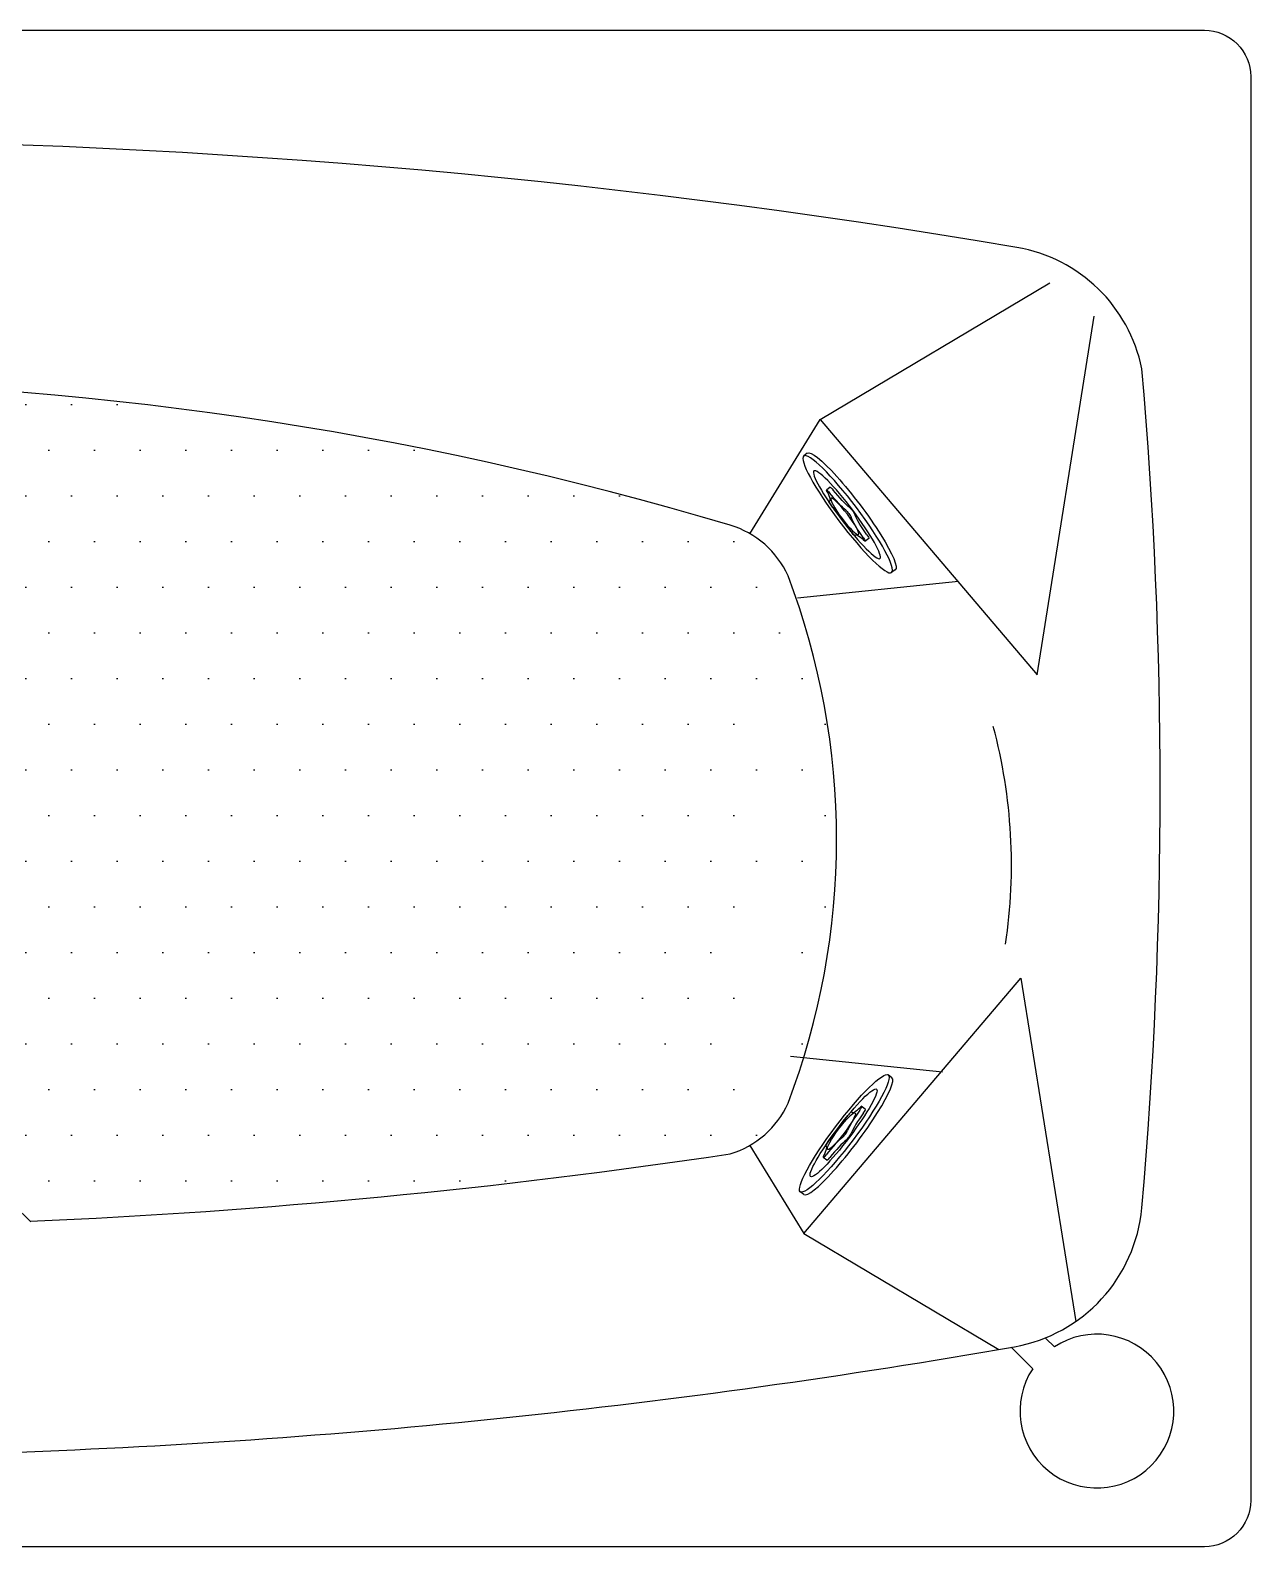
# Model space of a CAD drawing. Header units: millimetres. Extents: x -1258.95 to -1257.3, y 2207.31 to 2208.14.
# Drawn here: x -1257.969 to -1257.301, y 2207.313 to 2208.143 of the extents above; entities that cross this region are included whole.
import ezdxf

# ---------------------------------------------------------------- set-up
doc = ezdxf.new("R2010")
doc.units = ezdxf.units.MM
doc.header["$LTSCALE"] = 10
for name, color, linetype in [('CONTOR05', 7, 'Continuous'), ('jacuzzi', 1, 'Continuous'), ('LCOTA02', 1, 'Continuous')]:
    doc.layers.add(name, color=color, linetype=linetype)

# ---------------------------------------------------------------- blocks, each defined once
blk = doc.blocks.new('A$C1E5B20B9')
at = {"layer": 'LCOTA02'}
for p, q in [((12, 80), (17, 80)), ((14.56, 57.49), (19.56, 57.49)), ((14.56, 22.51), (20.02, 22.51)), ((12, 0), (17, 0))]:
    blk.add_line(p, q, dxfattribs=at)
for centre, major_axis, start_param, end_param in [((12, 40), (0, 40), 0, 3.141593), ((8.17, 58.96), (0, 19), 3.648269, 4.519872), ((14.56, 54.81), (0, 2.68), 6.283185, 7.661464), ((13.17, 58.96), (0, 19), 3.648269, 4.519872), ((19.56, 54.81), (0, 2.68), 5.533225, 7.661464), ((23.99, 70.67), (0, 19), 2.391632, 3.263235), ((24.78, 49.15), (0, 2.68), 4.276588, 6.404827), ((11.33, 40), (0, 2.68), 0.506677, 2.634916), ((16.33, 40), (0, 2.68), 0.506677, 2.634916), ((30.68, 40), (0, 19), 1.134995, 2.006598), ((8.17, 21.04), (0, 19), 4.904906, 5.776509), ((13.17, 21.04), (0, 19), 4.904906, 5.776509), ((23.99, 9.33), (0, 19), 6.161543, 7.033146), ((24.78, 30.85), (0, 2.68), 3.019951, 5.14819), ((14.56, 25.19), (0, 2.68), 1.763314, 3.141593), ((19.56, 25.19), (0, 2.68), 1.763314, 3.891553)]:
    blk.add_ellipse(centre, major_axis=major_axis, ratio=0.3, start_param=start_param, end_param=end_param, dxfattribs=at)
for centre, major_axis, ratio in [((17, 40), (0, 40), 0.3), ((18, 40), (0, 30), 0.266667), ((21, 40), (0, 12.5), 0.3)]:
    blk.add_ellipse(centre, major_axis=major_axis, ratio=ratio, dxfattribs=at)
blk = doc.blocks.new('A$C00053991')
at = {"layer": 'CONTOR05', "xscale": 0.5, "zscale": 0.5}
blk.add_blockref('A$C1E5B20B9', (0, 0), dxfattribs=at)
blk = doc.blocks.new('A$C691B2982')
at = {"layer": 'CONTOR05', "xscale": 0.1, "yscale": 0.1, "zscale": 0.1}
blk.add_blockref('A$C00053991', (0, 0), dxfattribs=at)
blk = doc.blocks.new('A$C159910E5')
at = {"layer": 'CONTOR05', "rotation": 270}
blk.add_blockref('A$C691B2982', (0, 1.45), dxfattribs=at)
blk = doc.blocks.new('A$C3BF32979')
at = {"layer": 'CONTOR05', "rotation": 314.9999999999977}
blk.add_blockref('A$C159910E5', (-0.396, 5.261), dxfattribs=at)
blk = doc.blocks.new('A$C1203195E')
at = {"layer": 'CONTOR05', "rotation": 135.5818886525813}
blk.add_blockref('A$C3BF32979', (4.891, 4.043), dxfattribs=at)

msp = doc.modelspace()

# ---------------------------------------------------------------- hatches: boundary and pattern name
at = {"layer": 'jacuzzi'}
h = msp.add_hatch(dxfattribs=at)
h.set_pattern_fill('DOTS', color=256, scale=0.4, style=0)
h.set_pattern_definition([(0, (-1260.909377, 2206.413339), (0.0125, 0.025), [0, -0.025])])
edge = h.paths.add_edge_path()
edge.add_arc((-1258.12642, 2206.0633), 1.88782, 73.37406, 106.62594)
edge.add_arc((-1258.65211, 2207.8238), 0.05051, 106.62594, 155.75947)
edge.add_arc((-1258.31928, 2207.70017), 0.40546, 159.14251, 200.85749)
edge.add_arc((-1258.65211, 2207.57655), 0.05051, 204.24053, 253.37406)
edge.add_arc((-1258.12642, 2211.1288), 3.64094, 261.46848, 267.52904)
edge.add_line((-1258.28371, 2207.49093), (-1258.25933, 2207.51458))
edge.add_line((-1258.2022, 2207.51065), (-1258.25933, 2207.51458))
edge.add_arc((-1258.20151, 2207.5462), 0.03555, 269.20273, 360)
edge.add_arc((-1258.12642, 2207.55312), 0.03954, 0, 180)
edge.add_arc((-1258.05132, 2207.5462), 0.03555, 180, 270.79727)
edge.add_line((-1258.05063, 2207.51065), (-1257.99351, 2207.51458))
edge.add_line((-1257.96912, 2207.49093), (-1257.99351, 2207.51458))
edge.add_arc((-1258.12642, 2211.1288), 3.64094, 272.47096, 278.53152)
edge.add_arc((-1257.93356, 2207.70017), 0.40546, 339.14251, 380.85749)
edge.add_arc((-1257.60072, 2207.57655), 0.05051, 286.62594, 335.75947)
edge.add_arc((-1257.60072, 2207.8238), 0.05051, 24.24053, 73.37406)

# ---------------------------------------------------------------- linework, layer by layer
for p, q in [((-1257.53713, 2207.93007), (-1257.41141, 2208.00486)), ((-1257.41836, 2207.7903), (-1257.38709, 2207.98658)), ((-1257.57551, 2207.86757), (-1257.53713, 2207.93007)), ((-1257.53713, 2207.93007), (-1257.41836, 2207.7903)), ((-1257.54957, 2207.8325), (-1257.46137, 2207.84168)), ((-1257.54594, 2207.48462), (-1257.42717, 2207.62439)), ((-1257.42717, 2207.62439), (-1257.39721, 2207.43635)), ((-1257.55338, 2207.58167), (-1257.47017, 2207.57301)), ((-1257.57551, 2207.53278), (-1257.54594, 2207.48462)), ((-1257.96912, 2207.49093), (-1257.99351, 2207.51458)), ((-1257.54594, 2207.48462), (-1257.43919, 2207.42112)), ((-1257.40881, 2207.42245), (-1257.41351, 2207.42715)), ((-1257.42071, 2207.41055), (-1257.43246, 2207.42229))]:
    msp.add_line(p, q, dxfattribs=at)
at = {"layer": 'jacuzzi', "color": 3}
msp.add_lwpolyline([(-1258.92616, 2208.14312, 0.414214), (-1258.95142, 2208.11786, -0.414214), (-1258.92616, 2208.14312), (-1257.32667, 2208.14312, -0.414214), (-1257.30142, 2208.11786), (-1257.30142, 2207.33837, -0.414214), (-1257.32667, 2207.31312), (-1258.92616, 2207.31312, -0.414214), (-1258.95142, 2207.33837), (-1258.95142, 2208.11786)], format="xyb", dxfattribs=at)
at = {"layer": 'jacuzzi'}
for centre, radius, start, end in [((-1258.12642, 2203.92697), 4.15615, 80.34597, 99.65403), ((-1257.44355, 2207.94127), 0.08418, 11.3689, 80.34597), ((-1259.96493, 2207.72822), 2.61402, 354.95995, 5.04003), ((-1258.12642, 2206.0633), 1.88782, 73.37406, 106.62594), ((-1257.60072, 2207.8238), 0.05051, 24.24053, 73.37406), ((-1257.93356, 2207.70017), 0.40546, 339.14251, 20.85749), ((-1257.7257, 2207.68631), 0.29334, 351.50853, 14.96439), ((-1257.60072, 2207.57655), 0.05051, 286.62594, 335.75947), ((-1258.12642, 2211.1288), 3.64094, 272.47096, 278.53152), ((-1257.44539, 2207.50601), 0.0847, 279.93822, 354.95995), ((-1257.3856, 2207.38734), 0.04209, 146.53696, 123.46304), ((-1258.12642, 2211.39278), 4.03068, 271.95493, 279.93822)]:
    msp.add_arc(centre, radius, start, end, dxfattribs=at)

# ---------------------------------------------------------------- block references
at = {"layer": 'jacuzzi', "extrusion": (0, 0, -1), "xscale": 0.009999999999923116, "yscale": 0.01000000000021828, "zscale": -0.00999999999999901, "rotation": 322.4063034757256}
msp.add_blockref('A$C1203195E', (1257.49087, 2207.85176), dxfattribs=at)
at = {"layer": 'jacuzzi', "xscale": 0.01000000000010328, "yscale": 0.009999999999923116, "zscale": 0.0100000000000707, "rotation": 142.4063034765203}
msp.add_blockref('A$C1203195E', (-1257.49271, 2207.56588), dxfattribs=at)

doc.saveas('drawing.dxf')
